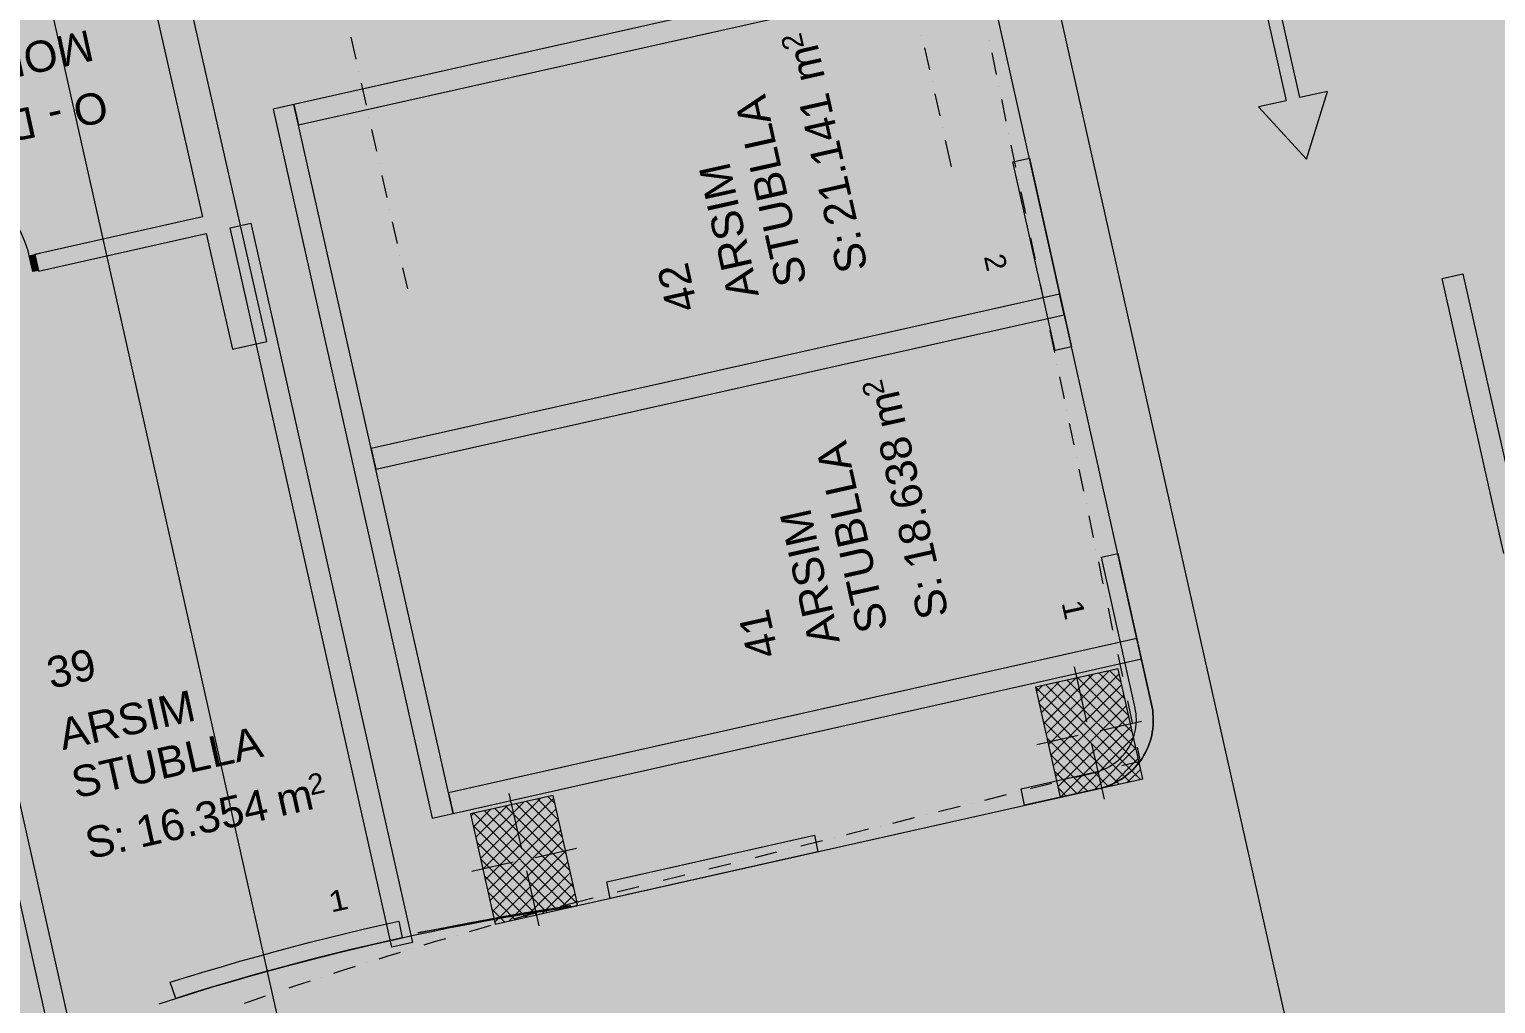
# Model space of a CAD drawing. Header units: centimetres. Extents: x -6805 to 4309, y -7338 to 617.
# Drawn here: x 29 to 1069, y -3783 to -3092 of the extents above; entities that cross this region are included whole.
import ezdxf

# ---------------------------------------------------------------- set-up
doc = ezdxf.new("R2010")
doc.units = ezdxf.units.CM
for name, color, linetype in [('PDF_ - DEPO_MOREA', 7, 'Continuous'), ('PDF_ - Muret e reja', 7, 'Continuous'), ('PDF_- GARAZHE', 7, 'Continuous'), ('PDF_A - Muret', 7, 'Continuous'), ('PDF_A - Shtyllat', 7, 'Continuous')]:
    doc.layers.add(name, color=color, linetype=linetype)
for name, color, linetype, true_color in [('PDF_ - MESI I RRUGES', 7, 'Continuous', 0x7f7f7f), ('PDF_ - rruga_ndarjet anesore', 7, 'Continuous', 0x7f7f7f), ('PDF_ - SHENJAT_RRUGA', 7, 'Continuous', 0x7f7f7f), ('PDF_065 Möbel Einrichtung', 7, 'Continuous', 0x7f7f7f), ('PDF_2D Drafting - General', 7, 'Continuous', 0x7f7f7f), ('PDF_A - Akset', 7, 'Continuous', 0xfd4435), ('PDF_A - Pllaka Themel', 7, 'Continuous', 0x7f7f7f), ('PDF_A1 - Bodrumi -1', 7, 'Continuous', 0x7f7f7f)]:
    doc.layers.add(name, color=color, linetype=linetype, true_color=true_color)
doc.styles.add('PDF Arial', font='')
doc.styles.get('PDF Arial').set_extended_font_data('Arial')

msp = doc.modelspace()

# ---------------------------------------------------------------- hatches: boundary and pattern name
at = {"layer": 'PDF_ - DEPO_MOREA', "true_color": 0x029e21, "transparency": 33554559}
msp.add_hatch(color=104, dxfattribs=at).paths.add_polyline_path([(-103, -3282.5), (-164.5, -3026.6), (-132, -3019.2), (-121.6, -3042.6), (99.3, -2993.2), (152, -3225.4)])
at = {"layer": 'PDF_ - rruga_ndarjet anesore', "true_color": 0xffffff, "transparency": 33554559}
for points in [[(784.6, -3619.3), (786.5, -3618.8), (788.3, -3618.2), (790.1, -3617.6), (791.9, -3616.8), (793.7, -3616), (795.3, -3615.1), (797, -3614.1), (798.6, -3613), (800.1, -3611.8), (801.6, -3610.6), (803, -3609.2), (804.3, -3607.9), (805.6, -3606.4), (806.8, -3604.9), (807.9, -3603.3), (808.9, -3601.7), (809.9, -3600), (810.7, -3598.3), (811.5, -3596.5), (812.2, -3594.7), (812.8, -3592.9), (813.3, -3591), (813.7, -3589.2), (814, -3587.3), (814.2, -3585.3), (814.3, -3583.4), (814.3, -3581.5), (814.2, -3579.6), (814.1, -3577.7), (813.8, -3575.7), (813.4, -3573.9), (789.5, -3466.6), (801.2, -3464), (825.1, -3571.2), (825.6, -3573.4), (825.9, -3575.5), (826.1, -3577.7), (826.3, -3579.9), (826.3, -3582.1), (826.3, -3584.3), (826.2, -3586.4), (825.9, -3588.6), (825.6, -3590.8), (825.2, -3592.9), (824.7, -3595), (824.1, -3597.1), (823.4, -3599.2), (822.6, -3601.2), (821.7, -3603.2), (820.7, -3605.2), (819.7, -3607.1), (818.6, -3609), (817.4, -3610.8), (816.1, -3612.5), (814.7, -3614.2), (813.3, -3615.9), (811.8, -3617.5), (810.2, -3619), (808.6, -3620.4), (806.9, -3621.8), (805.1, -3623.1), (803.3, -3624.3), (801.4, -3625.4), (799.5, -3626.5), (797.6, -3627.5), (795.6, -3628.3), (793.5, -3629.1), (791.5, -3629.8), (789.4, -3630.5), (787.3, -3631), (734.9, -3642.7), (732.5, -3631)], [(291.2, -3724.9), (293.6, -3736.6), (281.1, -3739.4), (268.7, -3742.3), (256.3, -3745.3), (243.9, -3748.3), (231.5, -3751.4), (219.1, -3754.6), (206.8, -3758), (194.4, -3761.3), (182.1, -3764.8), (169.9, -3768.4), (157.6, -3772), (145.4, -3775.8), (133.2, -3779.6), (129.2, -3768.2), (141.5, -3764.4), (153.9, -3760.6), (166.2, -3756.9), (178.6, -3753.3), (191, -3749.8), (203.5, -3746.4), (215.9, -3743.1), (228.4, -3739.8), (240.9, -3736.6), (253.5, -3733.6), (266, -3730.6), (278.6, -3727.7)]]:
    msp.add_hatch(color=7, dxfattribs=at).paths.add_polyline_path(points)
at = {"layer": 'PDF_ - SHENJAT_RRUGA', "true_color": 0xffffff, "transparency": 33554559}
msp.add_hatch(color=7, dxfattribs=at).paths.add_polyline_path([(935, -3184.4), (901, -3147.4), (920.6, -3143), (887.7, -2996.5), (897.5, -2994.3), (930.3, -3140.8), (949.9, -3136.4)])
at = {"layer": 'PDF_2D Drafting - General', "true_color": 0xcccccc, "transparency": 33554559}
msp.add_hatch(color=254, dxfattribs=at).paths.add_polyline_path([(-2964.8, -5006.3), (-2964.8, -1594.4), (-452.4, -1594.4), (-125.4, -3048.6), (710.8, -2860.8), (1265.8, -5333.7), (419.6, -5523.6), (200.4, -4546.9), (-2030.9, -5054.7), (-2050.8, -4966.3), (-2246.4, -4966.3), (-2237.4, -5006.3)])
at = {"layer": 'PDF_A - Pllaka Themel', "true_color": 0xd5d5d5, "transparency": 33554559}
h = msp.add_hatch(color=254, dxfattribs=at)
h.paths.add_polyline_path([(-5581.9, -878.8), (-5581.9, -838.7), (-5657, -838.7), (-5657, -378.3), (-5642, -378.3), (-5642, 287.3), (-2884.7, 287.3), (-432.6, 287.3), (-419.8, 287.3), (978.3, 287.3), (978.3, -308.2), (1644.1, -308.2), (1644.1, -1142.4), (931, -1302.4), (1552.2, -1164.4), (1863.2, -2555.1), (1863.3, -2555.1), (2158.7, -3867.3), (2155.2, -3868), (2646.9, -6059.2), (2017.8, -6200.4), (2017.7, -6199.9), (-1597, -7011), (-1702.7, -6540.3), (-1846.3, -6572.5), (-1977, -6060.1), (-1982.5, -5964.4), (-1839, -5932.3), (-2055.7, -4966.3), (-2419.3, -4966.3), (-2929.7, -4966.3), (-2929.7, -2144.8), (-2909.7, -2144.8), (-2904.7, -1595.7), (-4731.2, -1619.4), (-4671.2, -1619.4), (-4671.2, -2159.8), (-5099, -2159.8), (-5102.5, -2159.8), (-5106, -2159.6), (-5109.5, -2159.4), (-5113, -2159), (-5116.5, -2158.6), (-5120, -2158), (-5123.4, -2157.4), (-5126.9, -2156.7), (-5130.3, -2155.8), (-5133.7, -2154.9), (-5137, -2153.9), (-5140.4, -2152.8), (-5143.6, -2151.6), (-5146.9, -2150.3), (-5150.1, -2148.9), (-5153.3, -2147.4), (-5156.4, -2145.9), (-5159.5, -2144.2), (-5162.6, -2142.5), (-5165.6, -2140.6), (-5168.5, -2138.7), (-5171.4, -2136.7), (-5174.3, -2134.7), (-5177, -2132.5), (-5179.7, -2130.3), (-5182.4, -2128), (-5185, -2125.6), (-5187.5, -2123.2), (-5189.9, -2120.6), (-5192.3, -2118.1), (-5194.6, -2115.4), (-5196.8, -2112.7), (-5199, -2109.9), (-5201.1, -2107.1), (-5203, -2104.2), (-5205, -2101.3), (-5206.8, -2098.3), (-5208.5, -2095.2), (-5210.2, -2092.1), (-5211.7, -2089), (-5213.2, -2085.8), (-5214.6, -2082.6), (-5215.9, -2079.3), (-5217.1, -2076), (-5218.2, -2072.7), (-5219.2, -2069.3), (-5220.2, -2065.9), (-5221, -2062.5), (-5221.7, -2059.1), (-5222.4, -2055.7), (-5222.9, -2052.2), (-5223.3, -2048.7), (-5223.7, -2045.2), (-5223.9, -2041.7), (-5224.1, -2038.2), (-5224.1, -2034.7), (-5224.1, -1589.4), (-5276.7, -1564.4), (-5842.1, -1564.4), (-5842.1, -878.8)])
h.paths.add_polyline_path([(-1884.8, -2746.4), (-1725.8, -2754.1), (-263.3, -2617.9), (-272, -2578.8), (-296.8, -2580.2), (-343.5, -2075.8), (-1348.1, -2129.8), (-1534.8, -2147.2), (-1533.4, -2162), (-1836.8, -2167.5), (-1836.8, -2147.5), (-1876.8, -2147.5), (-1876.8, -2187.5), (-1531.1, -2187), (-1493.3, -2681.2), (-1884.8, -2706.4)])
h.paths.add_polyline_path([(-452.6, -1589.4), (-91.9, -1583.4), (-92.3, -1174), (283, -1174), (283, -828.7), (-419.8, -828.7), (-427.6, -828.7), (-452.6, -828.7)])
h.paths.add_polyline_path([(413.2, -3713.8), (401.1, -3715.6), (389, -3717.6), (376.9, -3719.5), (364.9, -3721.6), (352.8, -3723.8), (340.8, -3726), (328.8, -3728.3), (316.8, -3730.7), (304.8, -3733.2)])
at = {"layer": 'PDF_A - Pllaka Themel', "true_color": 0xbfbfbf, "transparency": 33554559}
h = msp.add_hatch(color=9, dxfattribs=at)
h.paths.add_polyline_path([(-5637, -378.3), (-5637, -315.2), (-447.7, -308.2), (-447.7, -308.2), (963.5, -308.2), (963.5, -763.7), (936, -763.7), (936, -863.8), (963.5, -863.8), (964.8, -1337.1), (925.7, -1345.9), (892.3, -1353.4), (988.5, -1782.6), (1104.4, -2300.9), (1195, -2706.1), (1170.6, -2711.6), (1193.4, -2813), (1455.7, -3983.1), (1827.5, -5638), (1828.4, -5640.7), (1829.1, -5643.5), (1829.9, -5646.3), (1830.5, -5649.1), (1831, -5651.9), (1831.4, -5654.7), (1831.7, -5657.6), (1831.9, -5660.4), (1832, -5663.3), (1832, -5666.1), (1831.9, -5669), (1831.7, -5671.9), (1831.4, -5674.7), (1831, -5677.5), (1830.5, -5680.4), (1829.9, -5683.2), (1829.2, -5685.9), (1828.5, -5688.7), (1827.6, -5691.4), (1826.6, -5694.1), (1825.5, -5696.8), (1824.4, -5699.4), (1823.1, -5701.9), (1821.8, -5704.5), (1820.4, -5707), (1818.8, -5709.4), (1817.3, -5711.8), (1815.6, -5714.1), (1813.8, -5716.3), (1812, -5718.5), (1810.1, -5720.7), (1808.1, -5722.7), (1806, -5724.7), (1803.9, -5726.6), (1801.7, -5728.5), (1799.5, -5730.2), (1797.2, -5731.9), (1794.8, -5733.5), (1792.4, -5735.1), (1789.9, -5736.5), (1787.4, -5737.8), (1784.8, -5739.1), (1782.2, -5740.3), (1779.5, -5741.3), (1776.8, -5742.3), (-1865.8, -6559.8), (-1972, -6060.1), (1187.4, -5351.2), (1189.5, -5350.7), (1191.6, -5350.1), (1193.7, -5349.4), (1195.7, -5348.6), (1197.7, -5347.8), (1199.7, -5346.8), (1201.6, -5345.8), (1203.5, -5344.6), (1205.3, -5343.4), (1207.1, -5342.2), (1208.8, -5340.8), (1210.4, -5339.3), (1212, -5337.8), (1213.5, -5336.3), (1214.9, -5334.6), (1216.3, -5332.9), (1217.6, -5331.2), (1218.8, -5329.3), (1219.9, -5327.5), (1221, -5325.5), (1221.9, -5323.6), (1222.8, -5321.6), (1223.5, -5319.5), (1224.2, -5317.5), (1224.8, -5315.4), (1225.3, -5313.2), (1225.7, -5311.1), (1226, -5308.9), (1226.2, -5306.8), (1226.3, -5304.6), (1226.4, -5302.4), (1226.3, -5300.2), (1226.1, -5298), (1225.8, -5295.9), (1225.5, -5293.7), (1225, -5291.6), (967.7, -4148), (967.2, -4145.8), (966.5, -4143.7), (965.8, -4141.6), (964.9, -4139.5), (964, -4137.5), (963, -4135.5), (961.9, -4133.5), (960.7, -4131.7), (959.4, -4129.8), (958, -4128), (956.6, -4126.3), (955.1, -4124.7), (953.5, -4123.1), (951.9, -4121.6), (950.1, -4120.2), (948.4, -4118.8), (946.5, -4117.6), (944.6, -4116.4), (942.7, -4115.3), (940.7, -4114.2), (938.7, -4113.3), (936.6, -4112.5), (934.5, -4111.7), (932.3, -4111.1), (930.2, -4110.5), (928, -4110.1), (925.8, -4109.7), (923.6, -4109.5), (921.3, -4109.3), (919.1, -4109.3), (916.9, -4109.3), (914.6, -4109.5), (912.4, -4109.7), (910.2, -4110.1), (908, -4110.5), (526.4, -4196.1), (467.8, -4209.3), (455.6, -4213.1), (443.4, -4217), (431.2, -4221), (419.1, -4225.1), (406.9, -4229.3), (394.9, -4233.6), (382.8, -4238), (370.8, -4242.5), (358.8, -4247.1), (346.9, -4251.7), (335, -4256.5), (323.1, -4261.4), (311.3, -4266.3), (299.5, -4271.3), (287.8, -4276.4), (276.1, -4281.7), (264.4, -4287), (252.8, -4292.3), (241.2, -4297.8), (229.6, -4303.4), (218.1, -4309.1), (206.7, -4314.8), (195.3, -4320.7), (183.9, -4326.6), (172.6, -4332.6), (161.3, -4338.7), (150.1, -4344.9), (138.9, -4351.2), (127.8, -4357.5), (116.7, -4364), (105.7, -4370.5), (94.7, -4377.1), (83.8, -4383.8), (72.9, -4390.6), (62.1, -4397.5), (51.3, -4404.4), (40.6, -4411.4), (29.9, -4418.6), (19.3, -4425.8), (8.8, -4433), (-1.7, -4440.4), (-13.4, -4447.8), (-25.2, -4455.1), (-37, -4462.3), (-48.8, -4469.4), (-60.7, -4476.4), (-72.7, -4483.4), (-84.7, -4490.2), (-96.7, -4497), (-108.8, -4503.7), (-121, -4510.3), (-133.1, -4516.8), (-145.4, -4523.3), (-157.7, -4529.6), (-170, -4535.9), (-182.3, -4542.1), (-194.8, -4548.2), (-207.2, -4554.2), (-219.7, -4560.1), (-232.3, -4565.9), (-244.8, -4571.6), (-257.5, -4577.3), (-270.1, -4582.8), (-282.8, -4588.3), (-295.6, -4593.6), (-308.3, -4598.9), (-321.1, -4604.1), (-334, -4609.2), (-346.9, -4614.2), (-359.8, -4619.1), (-372.8, -4623.9), (-385.7, -4628.7), (-398.8, -4633.3), (-411.8, -4637.9), (-424.9, -4642.3), (-438, -4646.7), (-451.2, -4650.9), (-464.4, -4655.1), (-477.6, -4659.2), (-490.8, -4663.2), (-2040.8, -5011), (-2050.8, -4966.3), (-2414.3, -4966.3), (-2414.3, -4749.4), (-2414.6, -2387.8), (-2414.6, -2276.5), (-2415.1, -2272.8), (-2415.6, -2269.1), (-2416.3, -2265.4), (-2417.1, -2261.8), (-2417.9, -2258.1), (-2418.9, -2254.5), (-2419.9, -2251), (-2421.1, -2247.4), (-2422.3, -2243.9), (-2423.6, -2240.4), (-2425.1, -2236.9), (-2426.6, -2233.5), (-2428.2, -2230.2), (-2429.8, -2226.8), (-2431.6, -2223.5), (-2433.4, -2220.3), (-2435.4, -2217.1), (-2437.4, -2214), (-2439.5, -2210.9), (-2441.7, -2207.8), (-2443.9, -2204.9), (-2446.3, -2202), (-2448.7, -2199.1), (-2451.1, -2196.3), (-2453.7, -2193.6), (-2456.3, -2190.9), (-2459, -2188.3), (-2461.7, -2185.8), (-2464.6, -2183.4), (-2467.4, -2181), (-2470.4, -2178.7), (-2473.4, -2176.5), (-2476.4, -2174.4), (-2479.6, -2172.3), (-2482.7, -2170.3), (-2485.9, -2168.4), (-2489.2, -2166.6), (-2492.5, -2164.9), (-2495.8, -2163.2), (-2499.2, -2161.7), (-2502.7, -2160.2), (-2506.1, -2158.9), (-2509.6, -2157.6), (-2513.2, -2156.4), (-2904.7, -2164.8), (-2899.7, -1589.4), (-2414.3, -1589.4), (-2414.3, -828.7), (-4726.3, -828.7), (-4726.3, -1619.4), (-5219.2, -1619.3), (-5219.2, -2036.1), (-5219.2, -2034.7), (-5219.2, -1589.4), (-5271.7, -1564.4), (-5253.4, -1564.4), (-5253.4, -878.8), (-5577, -878.8), (-5577, -838.7), (-5652, -838.7), (-5652, -378.3)])
h.paths.add_polyline_path([(-1883.9, -1589.4), (-1863.8, -1589.4), (-1863.8, -1634.4), (-1863.9, -1634.4), (-1863.9, -2147.2), (-1836.5, -2147.5), (-1871.9, -2147.5), (-1871.9, -2187.5), (-1831.8, -2187.4), (-1831.8, -2147.5), (-1529.5, -2150.6), (-1526.5, -2182.5), (-1488.4, -2681.2), (-1718.5, -2706.4), (-1879.8, -2706.4), (-1879.8, -2746.4), (-1720.8, -2754.1), (-221.3, -2598.2), (-135.8, -2979.1), (-1425.4, -3268.5), (-1880.4, -3268.5), (-1873.5, -4356.8), (-1873.8, -4358.9), (-1873.9, -4361.1), (-1873.9, -4363.2), (-1873.9, -4365.3), (-1873.7, -4367.5), (-1873.5, -4369.6), (-1873.1, -4371.7), (-1872.7, -4373.8), (-1872.1, -4375.8), (-1871.5, -4377.9), (-1870.8, -4379.9), (-1869.9, -4381.8), (-1869, -4383.8), (-1868.1, -4385.7), (-1867, -4387.5), (-1865.8, -4389.3), (-1864.6, -4391), (-1863.3, -4392.7), (-1861.9, -4394.3), (-1860.4, -4395.9), (-1858.9, -4397.4), (-1857.3, -4398.8), (-1855.6, -4400.1), (-1853.9, -4401.4), (-1852.1, -4402.5), (-1850.3, -4403.6), (-1848.4, -4404.6), (-1846.5, -4405.6), (-1844.5, -4406.4), (-1842.5, -4407.1), (-1840.5, -4407.8), (-1838.4, -4408.4), (-1836.3, -4408.8), (-1834.2, -4409.2), (-1832.1, -4409.5), (-1830, -4409.6), (-1827.9, -4409.7), (-1825.7, -4409.7), (-1823.6, -4409.6), (-1821.5, -4409.4), (-1819.4, -4409.1), (-657.9, -4148.4), (-657.8, -4149), (-640.9, -4142.1), (-624, -4135.1), (-607.1, -4128.1), (-590.3, -4120.9), (-573.5, -4113.7), (-556.8, -4106.4), (-540.1, -4099), (-523.4, -4091.5), (-506.8, -4083.9), (-490.2, -4076.2), (-473.7, -4068.5), (-457.2, -4060.6), (-440.7, -4052.7), (-424.3, -4044.6), (-407.9, -4036.5), (-391.6, -4028.3), (-375.3, -4020), (-359.1, -4011.7), (-342.9, -4003.2), (-326.7, -3994.7), (-310.6, -3986), (-294.5, -3977.3), (-278.5, -3968.5), (-262.6, -3959.6), (-246.7, -3950.7), (-230.8, -3941.6), (-215, -3932.5), (-199.2, -3923.3), (-183.5, -3913.9), (-171.8, -3907.7), (-160, -3901.5), (-148.2, -3895.4), (-136.4, -3889.4), (-124.5, -3883.4), (-112.6, -3877.6), (-100.6, -3871.8), (-88.6, -3866.2), (-76.6, -3860.6), (-64.5, -3855.1), (-52.3, -3849.7), (-40.2, -3844.4), (-28, -3839.2), (-15.7, -3834), (-3.5, -3829), (8.9, -3824), (21.2, -3819.1), (33.6, -3814.4), (46, -3809.7), (58.5, -3805.1), (71, -3800.6), (83.5, -3796.1), (96, -3791.8), (108.6, -3787.6), (121.2, -3783.4), (133.9, -3779.4), (146.5, -3775.4), (159.2, -3771.5), (172, -3767.8), (184.7, -3764.1), (197.5, -3760.5), (210.3, -3757), (223.1, -3753.6), (236, -3750.3), (248.9, -3747.1), (261.8, -3743.9), (274.7, -3740.9), (287.6, -3738), (300.6, -3735.1), (313.6, -3732.4), (326.6, -3729.7), (339.6, -3727.2), (352.7, -3724.7), (365.8, -3722.3), (378.8, -3720.1), (391.9, -3717.9), (405, -3715.8), (418.2, -3713.8), (787.3, -3631), (789.4, -3630.5), (791.5, -3629.8), (793.5, -3629.1), (795.6, -3628.3), (797.6, -3627.5), (799.5, -3626.5), (801.4, -3625.4), (803.3, -3624.3), (805.1, -3623.1), (806.9, -3621.8), (808.6, -3620.4), (810.2, -3619), (811.8, -3617.5), (813.3, -3615.9), (814.7, -3614.2), (816.1, -3612.5), (817.4, -3610.8), (818.6, -3609), (819.7, -3607.1), (820.7, -3605.2), (821.7, -3603.2), (822.6, -3601.2), (823.4, -3599.2), (824.1, -3597.1), (824.7, -3595), (825.2, -3592.9), (825.6, -3590.8), (825.9, -3588.6), (826.2, -3586.4), (826.3, -3584.3), (826.3, -3582.1), (826.3, -3579.9), (826.1, -3577.7), (825.9, -3575.5), (825.6, -3573.4), (825.1, -3571.2), (681.4, -2927.9), (734.4, -2916), (711.6, -2814.6), (658.7, -2826.4), (288, -1174), (288, -828.7), (-447.7, -828.7), (-1883.9, -828.7)])

# ---------------------------------------------------------------- linework, layer by layer
at = {"layer": 'PDF_ - MESI I RRUGES', "lineweight": 0}
for points in [[(1031.2, -3269), (1045.9, -3265.7)], [(1075, -3464.2), (1031.2, -3269)], [(1045.9, -3265.7), (1089.9, -3460.9)]]:
    msp.add_lwpolyline(points, dxfattribs=at)
at = {"layer": 'PDF_ - MESI I RRUGES', "color": 7, "true_color": 0xffffff, "transparency": 33554559}
msp.add_solid([(1031.2, -3269), (1045.9, -3265.7), (1075, -3464.2), (1089.9, -3460.9)], dxfattribs=at)
at = {"layer": 'PDF_ - Muret e reja', "lineweight": 0}
for points in [[(152, -3225.4), (33.1, -3252)], [(35.7, -3263.8), (154.6, -3237.1)], [(29.2, -3252.9), (33.1, -3252)], [(31.7, -3264.1), (29.2, -3252.9)], [(33.1, -3252), (36.7, -3251.2)], [(33.1, -3252), (36.7, -3251.2)], [(33.1, -3252), (36.7, -3251.2)], [(33.1, -3252), (35.6, -3263.3)], [(33.1, -3252), (35.6, -3263.3)], [(33.1, -3252), (35.6, -3263.3)], [(33.1, -3252), (35.6, -3263.3)], [(35.6, -3263.3), (31.7, -3264.1)], [(35.6, -3263.3), (35.7, -3263.8)], [(35.6, -3263.3), (35.7, -3263.8)], [(35.6, -3263.3), (35.7, -3263.8)], [(35.7, -3263.8), (39.4, -3262.9)], [(35.7, -3263.8), (39.4, -3262.9)], [(35.7, -3263.8), (39.4, -3262.9)]]:
    msp.add_lwpolyline(points, dxfattribs=at)
msp.add_arc((-41.1, -3268.7), 72, 12.6242, 57.64, dxfattribs=at)
at = {"layer": 'PDF_ - Muret e reja', "transparency": 33554559}
msp.add_solid([(152, -3225.4), (154.6, -3237.1), (33.1, -3252), (35.7, -3263.8)], dxfattribs=at)
at = {"layer": 'PDF_ - Muret e reja', "color": 7, "true_color": 0xffffff, "transparency": 33554559}
for points in [[(-45, -3269.5), (33.1, -3252), (-42.4, -3281.3), (35.7, -3263.8)], [(35.6, -3263.3), (31.7, -3264.1), (33.1, -3252), (29.2, -3252.9)]]:
    msp.add_solid(points, dxfattribs=at)
at = {"layer": 'PDF_ - rruga_ndarjet anesore', "lineweight": 0}
for points in [[(726.8, -3186.4), (738.6, -3183.7)], [(756.7, -3320.1), (726.8, -3186.4)], [(738.6, -3183.7), (768.4, -3317.5)], [(768.4, -3317.5), (756.7, -3320.1)], [(789.5, -3466.6), (801.2, -3464)], [(813.4, -3573.9), (789.5, -3466.6)], [(801.2, -3464), (825.1, -3571.2)], [(813.8, -3575.7), (813.4, -3573.9)], [(814.1, -3577.7), (813.8, -3575.7)], [(825.1, -3571.2), (825.6, -3573.4)], [(825.6, -3573.4), (825.9, -3575.5)], [(825.9, -3575.5), (826.1, -3577.7)], [(813.7, -3589.2), (814, -3587.3)], [(814, -3587.3), (814.2, -3585.3)], [(814.2, -3579.6), (814.1, -3577.7)], [(814.3, -3581.5), (814.2, -3579.6)], [(814.2, -3585.3), (814.3, -3583.4)], [(814.3, -3583.4), (814.3, -3581.5)], [(826.2, -3586.4), (825.9, -3588.6)], [(826.1, -3577.7), (826.3, -3579.9)], [(826.3, -3584.3), (826.2, -3586.4)], [(826.3, -3579.9), (826.3, -3582.1)], [(826.3, -3582.1), (826.3, -3584.3)], [(810.7, -3598.3), (811.5, -3596.5)], [(811.5, -3596.5), (812.2, -3594.7)], [(812.2, -3594.7), (812.8, -3592.9)], [(812.8, -3592.9), (813.3, -3591)], [(813.3, -3591), (813.7, -3589.2)], [(824.1, -3597.1), (823.4, -3599.2)], [(824.7, -3595), (824.1, -3597.1)], [(825.2, -3592.9), (824.7, -3595)], [(825.6, -3590.8), (825.2, -3592.9)], [(825.9, -3588.6), (825.6, -3590.8)], [(803, -3609.2), (804.3, -3607.9)], [(804.3, -3607.9), (805.6, -3606.4)], [(805.6, -3606.4), (806.8, -3604.9)], [(806.8, -3604.9), (807.9, -3603.3)], [(807.9, -3603.3), (808.9, -3601.7)], [(808.9, -3601.7), (809.9, -3600)], [(809.9, -3600), (810.7, -3598.3)], [(819.7, -3607.1), (818.6, -3609)], [(820.7, -3605.2), (819.7, -3607.1)], [(821.7, -3603.2), (820.7, -3605.2)], [(822.6, -3601.2), (821.7, -3603.2)], [(823.4, -3599.2), (822.6, -3601.2)], [(784.6, -3619.3), (786.5, -3618.8)], [(786.5, -3618.8), (788.3, -3618.2)], [(788.3, -3618.2), (790.1, -3617.6)], [(790.1, -3617.6), (791.9, -3616.8)], [(791.9, -3616.8), (793.7, -3616)], [(793.7, -3616), (795.3, -3615.1)], [(795.3, -3615.1), (797, -3614.1)], [(797, -3614.1), (798.6, -3613)], [(798.6, -3613), (800.1, -3611.8)], [(800.1, -3611.8), (801.6, -3610.6)], [(801.6, -3610.6), (803, -3609.2)], [(811.8, -3617.5), (810.2, -3619)], [(813.3, -3615.9), (811.8, -3617.5)], [(814.7, -3614.2), (813.3, -3615.9)], [(816.1, -3612.5), (814.7, -3614.2)], [(817.4, -3610.8), (816.1, -3612.5)], [(818.6, -3609), (817.4, -3610.8)], [(732.5, -3631), (784.6, -3619.3)], [(793.5, -3629.1), (791.5, -3629.8)], [(795.6, -3628.3), (793.5, -3629.1)], [(797.6, -3627.5), (795.6, -3628.3)], [(799.5, -3626.5), (797.6, -3627.5)], [(801.4, -3625.4), (799.5, -3626.5)], [(803.3, -3624.3), (801.4, -3625.4)], [(805.1, -3623.1), (803.3, -3624.3)], [(806.9, -3621.8), (805.1, -3623.1)], [(808.6, -3620.4), (806.9, -3621.8)], [(810.2, -3619), (808.6, -3620.4)], [(734.9, -3642.7), (732.5, -3631)], [(787.3, -3631), (734.9, -3642.7)], [(789.4, -3630.5), (787.3, -3631)], [(791.5, -3629.8), (789.4, -3630.5)], [(438.7, -3696.9), (586, -3663.8)], [(586, -3663.8), (588.4, -3675.6)], [(588.4, -3675.6), (441.1, -3708.7)], [(441.1, -3708.7), (438.7, -3696.9)], [(253.5, -3733.6), (266, -3730.6)], [(266, -3730.6), (278.6, -3727.7)], [(278.6, -3727.7), (291.2, -3724.9)], [(291.2, -3724.9), (293.6, -3736.6)], [(203.5, -3746.4), (215.9, -3743.1)], [(215.9, -3743.1), (228.4, -3739.8)], [(228.4, -3739.8), (240.9, -3736.6)], [(240.9, -3736.6), (253.5, -3733.6)], [(268.7, -3742.3), (256.3, -3745.3)], [(281.1, -3739.4), (268.7, -3742.3)], [(293.6, -3736.6), (281.1, -3739.4)], [(166.2, -3756.9), (178.6, -3753.3)], [(178.6, -3753.3), (191, -3749.8)], [(191, -3749.8), (203.5, -3746.4)], [(231.5, -3751.4), (219.1, -3754.6)], [(243.9, -3748.3), (231.5, -3751.4)], [(256.3, -3745.3), (243.9, -3748.3)], [(129.2, -3768.2), (141.5, -3764.4)], [(141.5, -3764.4), (153.9, -3760.6)], [(153.9, -3760.6), (166.2, -3756.9)], [(194.4, -3761.3), (182.1, -3764.8)], [(206.8, -3758), (194.4, -3761.3)], [(219.1, -3754.6), (206.8, -3758)], [(133.2, -3779.6), (129.2, -3768.2)], [(157.6, -3772), (145.4, -3775.8)], [(169.9, -3768.4), (157.6, -3772)], [(182.1, -3764.8), (169.9, -3768.4)], [(145.4, -3775.8), (133.2, -3779.6)]]:
    msp.add_lwpolyline(points, dxfattribs=at)
at = {"layer": 'PDF_ - rruga_ndarjet anesore', "color": 7, "true_color": 0xffffff, "transparency": 33554559}
for points in [[(738.6, -3183.7), (768.4, -3317.5), (726.8, -3186.4), (756.7, -3320.1)], [(586, -3663.8), (588.4, -3675.6), (438.7, -3696.9), (441.1, -3708.7)]]:
    msp.add_solid(points, dxfattribs=at)
at = {"layer": 'PDF_ - SHENJAT_RRUGA', "lineweight": 0}
for points in [[(930.3, -3140.8), (897.5, -2994.3)], [(887.7, -2996.5), (920.6, -3143)], [(949.9, -3136.4), (930.3, -3140.8)], [(935, -3184.4), (949.9, -3136.4)], [(920.6, -3143), (901, -3147.4)], [(901, -3147.4), (935, -3184.4)]]:
    msp.add_lwpolyline(points, dxfattribs=at)
at = {"layer": 'PDF_- GARAZHE', "color": 254, "true_color": 0xccccff, "transparency": 33554559}
for points in [[(135.5, -3037.7), (678.1, -2915.9), (218.9, -3409.2), (761.5, -3287.5)], [(-121.5, -3299), (187.1, -3229.8), (-8.1, -3804.4), (300.5, -3735.1)], [(227, -3407.4), (761.5, -3287.5), (301.6, -3740), (836.1, -3620)]]:
    msp.add_solid(points, dxfattribs=at)
at = {"layer": 'PDF_065 Möbel Einrichtung', "lineweight": 0}
for points in [[(705.1, -3036), (216.8, -3145.6)], [(220.1, -3160.2), (708.4, -3050.7)], [(216.8, -3145.6), (220.1, -3160.2)], [(171.7, -3233.2), (186.4, -3229.9)], [(286.2, -3743.4), (171.7, -3233.2)], [(186.4, -3229.9), (300.9, -3740.1)], [(-57.7, -3284.7), (56.7, -3794.9)], [(759.9, -3280.2), (271.6, -3389.7)], [(763.1, -3294.8), (759.9, -3280.2)], [(42.1, -3798.2), (-72.4, -3288)], [(274.9, -3404.4), (763.1, -3294.8)], [(271.6, -3389.7), (274.9, -3404.4)], [(814.6, -3524.3), (326.4, -3633.9)], [(817.9, -3538.9), (814.6, -3524.3)], [(329.7, -3648.5), (817.9, -3538.9)], [(326.4, -3633.9), (329.7, -3648.5)], [(300.9, -3740.1), (286.2, -3743.4)]]:
    msp.add_lwpolyline(points, dxfattribs=at)
at = {"layer": 'PDF_065 Möbel Einrichtung', "color": 7, "true_color": 0xffffff, "transparency": 33554559}
for points in [[(708.4, -3050.7), (220.1, -3160.2), (705.1, -3036), (216.8, -3145.6)], [(300.9, -3740.1), (286.2, -3743.4), (186.4, -3229.9), (171.7, -3233.2)], [(56.7, -3794.9), (42.1, -3798.2), (-57.7, -3284.7), (-72.4, -3288)], [(763.1, -3294.8), (274.9, -3404.4), (759.9, -3280.2), (271.6, -3389.7)], [(817.9, -3538.9), (329.7, -3648.5), (814.6, -3524.3), (326.4, -3633.9)]]:
    msp.add_solid(points, dxfattribs=at)
at = {"layer": 'PDF_2D Drafting - General', "color": 7, "lineweight": 0}
msp.add_lwpolyline([(1265.8, -5333.7), (710.8, -2860.8)], dxfattribs=at)
at = {"layer": 'PDF_A - Akset', "lineweight": 0}
for points in [[(257.2, -3097.9), (260.7, -3113.4)], [(662.1, -3096.9), (662.1, -3096.9)], [(664.1, -3105.5), (667.5, -3121)], [(262.6, -3122), (262.6, -3122)], [(669.5, -3129.6), (669.5, -3129.6)], [(264.5, -3130.6), (268, -3146.1)], [(671.4, -3138.2), (674.9, -3153.7)], [(269.9, -3154.7), (269.9, -3154.7)], [(271.9, -3163.3), (275.4, -3178.8)], [(676.8, -3162.3), (676.8, -3162.3)], [(678.7, -3170.9), (683, -3189.9)], [(277.3, -3187.5), (277.3, -3187.5)], [(279.2, -3196.1), (282.7, -3211.6)], [(284.6, -3220.2), (284.6, -3220.2)], [(286.6, -3228.8), (290, -3244.3)], [(292, -3252.9), (292, -3252.9)], [(293.9, -3261.5), (297.3, -3276.5)]]:
    msp.add_lwpolyline(points, dxfattribs=at)
at = {"layer": 'PDF_A - Akset', "color": 21, "lineweight": 0, "true_color": 0xff9955}
for points in [[(709.9, -3100.3), (709.9, -3100.3)], [(711.7, -3109), (714.9, -3124.5)], [(716.7, -3133.2), (716.7, -3133.2)], [(718.6, -3141.8), (721.8, -3157.4)], [(723.6, -3166), (723.6, -3166)], [(725.4, -3174.6), (728.7, -3190.2)], [(730.5, -3198.8), (730.5, -3198.8)], [(732.3, -3207.5), (735.6, -3223)], [(737.4, -3231.6), (737.4, -3231.6)], [(739.2, -3240.3), (742.5, -3255.8)], [(744.3, -3264.5), (744.3, -3264.5)], [(746.1, -3273.1), (749.3, -3288.7)], [(751.1, -3297.3), (751.1, -3297.3)], [(753, -3305.9), (756.2, -3321.5)], [(758, -3330.1), (758, -3330.1)], [(759.8, -3338.8), (763.1, -3354.3)], [(764.9, -3363), (764.9, -3363)], [(766.7, -3371.6), (770, -3387.1)], [(771.8, -3395.8), (771.8, -3395.8)], [(773.6, -3404.4), (776.9, -3420)], [(778.7, -3428.6), (778.7, -3428.6)], [(780.5, -3437.3), (783.7, -3452.8)], [(785.6, -3461.4), (785.6, -3461.4)], [(787.4, -3470.1), (790.6, -3485.6)], [(792.4, -3494.3), (792.4, -3494.3)], [(794.2, -3502.9), (797.5, -3518.5)], [(799.3, -3527.1), (799.3, -3527.1)], [(801.1, -3535.7), (804.4, -3551.3)], [(806.2, -3559.9), (806.2, -3559.9)], [(808, -3568.6), (811.3, -3584.1)], [(813.1, -3592.8), (813.1, -3592.8)], [(814.9, -3601.4), (817, -3611.6)], [(795.5, -3616.9), (795.5, -3616.9)], [(817, -3611.6), (804.1, -3614.8)], [(754.4, -3627.2), (739, -3631.1)], [(763, -3625.1), (763, -3625.1)], [(787, -3619.1), (771.5, -3622.9)], [(721.9, -3635.3), (706.5, -3639.2)], [(730.4, -3633.2), (730.4, -3633.2)], [(665.4, -3649.5), (665.4, -3649.5)], [(689.3, -3643.5), (673.9, -3647.3)], [(697.9, -3641.3), (697.9, -3641.3)], [(624.3, -3659.7), (608.8, -3663.6)], [(632.8, -3657.6), (632.8, -3657.6)], [(656.8, -3651.6), (641.4, -3655.5)], [(591.7, -3667.9), (576.3, -3671.7)], [(600.3, -3665.7), (600.3, -3665.7)], [(559.2, -3676), (543.8, -3679.9)], [(567.7, -3673.9), (567.7, -3673.9)], [(502.7, -3690.1), (502.7, -3690.1)], [(526.6, -3684.2), (511.2, -3688)], [(535.2, -3682), (535.2, -3682)], [(461.5, -3700.4), (446.1, -3704.3)], [(470.1, -3698.3), (470.1, -3698.3)], [(494.1, -3692.3), (478.7, -3696.1)], [(416.1, -3711.8), (405.9, -3714.5)], [(429, -3708.5), (416.1, -3711.8)], [(437.6, -3706.4), (437.6, -3706.4)], [(382.8, -3720.7), (373.5, -3723.2)], [(388.8, -3719), (382.8, -3720.7)], [(397.3, -3716.7), (397.3, -3716.7)], [(349.5, -3730), (341.2, -3732.4)], [(356.5, -3728), (349.5, -3730)], [(365, -3725.6), (365, -3725.6)], [(316.4, -3739.6), (309.1, -3741.8)], [(324.3, -3737.3), (316.4, -3739.6)], [(332.7, -3734.8), (332.7, -3734.8)], [(283.5, -3749.6), (277, -3751.7)], [(292.2, -3747), (283.5, -3749.6)], [(300.6, -3744.4), (300.6, -3744.4)], [(250.6, -3760.1), (245, -3761.9)], [(260.2, -3757), (250.6, -3760.1)], [(268.6, -3754.3), (268.6, -3754.3)], [(217.9, -3770.8), (213.2, -3772.4)], [(228.3, -3767.4), (217.9, -3770.8)], [(236.6, -3764.6), (236.6, -3764.6)], [(185.2, -3782), (181.5, -3783.3)], [(196.5, -3778.1), (185.2, -3782)], [(204.8, -3775.3), (204.8, -3775.3)]]:
    msp.add_lwpolyline(points, dxfattribs=at)
at = {"layer": 'PDF_A - Muret', "lineweight": 0}
for points in [[(99.3, -2993.2), (152, -3225.4)], [(197.6, -3313.7), (123.7, -2987.7)], [(154.6, -3237.1), (173.2, -3319.2)], [(173.2, -3319.2), (197.6, -3313.7)]]:
    msp.add_lwpolyline(points, dxfattribs=at)
at = {"layer": 'PDF_A - Muret', "transparency": 33554559}
msp.add_solid([(99.3, -2993.2), (123.7, -2987.7), (173.2, -3319.2), (197.6, -3313.7)], dxfattribs=at)
at = {"layer": 'PDF_A - Pllaka Themel', "lineweight": 0}
for points in [[(825.1, -3571.2), (681.4, -2927.9)], [(216.8, -3145.6), (202.1, -3148.9)], [(202.1, -3148.9), (315, -3651.9)], [(329.7, -3648.6), (216.8, -3145.6)], [(825.6, -3573.4), (825.1, -3571.2)], [(825.9, -3575.5), (825.6, -3573.4)], [(826.1, -3577.7), (825.9, -3575.5)], [(825.9, -3588.6), (826.2, -3586.4)], [(826.3, -3579.9), (826.1, -3577.7)], [(826.2, -3586.4), (826.3, -3584.3)], [(826.3, -3582.1), (826.3, -3579.9)], [(826.3, -3584.3), (826.3, -3582.1)], [(823.4, -3599.2), (824.1, -3597.1)], [(824.1, -3597.1), (824.7, -3595)], [(824.7, -3595), (825.2, -3592.9)], [(825.2, -3592.9), (825.6, -3590.8)], [(825.6, -3590.8), (825.9, -3588.6)], [(818.6, -3609), (819.7, -3607.1)], [(819.7, -3607.1), (820.7, -3605.2)], [(820.7, -3605.2), (821.7, -3603.2)], [(821.7, -3603.2), (822.6, -3601.2)], [(822.6, -3601.2), (823.4, -3599.2)], [(810.2, -3619), (811.8, -3617.5)], [(811.8, -3617.5), (813.3, -3615.9)], [(813.3, -3615.9), (814.7, -3614.2)], [(814.7, -3614.2), (816.1, -3612.5)], [(816.1, -3612.5), (817.4, -3610.8)], [(817.4, -3610.8), (818.6, -3609)], [(791.5, -3629.8), (793.5, -3629.1)], [(793.5, -3629.1), (795.6, -3628.3)], [(795.6, -3628.3), (797.6, -3627.5)], [(797.6, -3627.5), (799.5, -3626.5)], [(799.5, -3626.5), (801.4, -3625.4)], [(801.4, -3625.4), (803.3, -3624.3)], [(803.3, -3624.3), (805.1, -3623.1)], [(805.1, -3623.1), (806.9, -3621.8)], [(806.9, -3621.8), (808.6, -3620.4)], [(808.6, -3620.4), (810.2, -3619)], [(418.2, -3713.8), (787.3, -3631)], [(787.3, -3631), (789.4, -3630.5)], [(789.4, -3630.5), (791.5, -3629.8)], [(315, -3651.9), (329.7, -3648.6)], [(413.2, -3713.8), (304.8, -3733.2)], [(352.7, -3724.7), (365.8, -3722.3)], [(352.8, -3723.8), (364.9, -3721.6)], [(364.9, -3721.6), (376.9, -3719.5)], [(365.8, -3722.3), (378.8, -3720.1)], [(376.9, -3719.5), (389, -3717.6)], [(378.8, -3720.1), (391.9, -3717.9)], [(389, -3717.6), (401.1, -3715.6)], [(391.9, -3717.9), (405, -3715.8)], [(401.1, -3715.6), (413.2, -3713.8)], [(405, -3715.8), (418.2, -3713.8)], [(300.6, -3735.1), (313.6, -3732.4)], [(304.8, -3733.2), (316.8, -3730.7)], [(313.6, -3732.4), (326.6, -3729.7)], [(316.8, -3730.7), (328.8, -3728.3)], [(326.6, -3729.7), (339.6, -3727.2)], [(328.8, -3728.3), (340.8, -3726)], [(339.6, -3727.2), (352.7, -3724.7)], [(340.8, -3726), (352.8, -3723.8)], [(261.8, -3743.9), (274.7, -3740.9)], [(274.7, -3740.9), (287.6, -3738)], [(287.6, -3738), (300.6, -3735.1)], [(210.3, -3757), (223.1, -3753.6)], [(223.1, -3753.6), (236, -3750.3)], [(236, -3750.3), (248.9, -3747.1)], [(248.9, -3747.1), (261.8, -3743.9)], [(172, -3767.8), (184.7, -3764.1)], [(184.7, -3764.1), (197.5, -3760.5)], [(197.5, -3760.5), (210.3, -3757)], [(146.5, -3775.4), (159.2, -3771.5)], [(159.2, -3771.5), (172, -3767.8)], [(121.2, -3783.4), (133.9, -3779.4)], [(133.9, -3779.4), (146.5, -3775.4)]]:
    msp.add_lwpolyline(points, dxfattribs=at)
at = {"layer": 'PDF_A - Pllaka Themel', "color": 7, "true_color": 0xffffff, "transparency": 33554559}
msp.add_solid([(329.7, -3648.6), (315, -3651.9), (216.8, -3145.6), (202.1, -3148.9)], dxfattribs=at)
at = {"layer": 'PDF_A - Shtyllat', "lineweight": 0}
for points in [[(801.4, -3545.8), (742.8, -3558.9)], [(779.1, -3583.6), (770.4, -3544.5)], [(818.9, -3623.9), (801.4, -3545.8)], [(745.2, -3569.6), (759.6, -3555.1)], [(746.9, -3577.1), (771.5, -3552.5)], [(748.6, -3584.6), (783.4, -3549.8)], [(750.3, -3592.1), (795.2, -3547.1)], [(751.9, -3599.6), (802.2, -3549.4)], [(816.9, -3614.8), (757.7, -3555.6)], [(814.2, -3602.9), (765.2, -3553.9)], [(811.6, -3591.1), (772.7, -3552.2)], [(808.9, -3579.2), (780.2, -3550.5)], [(806.3, -3567.4), (787.7, -3548.8)], [(803.6, -3555.5), (795.2, -3547.1)], [(742.8, -3558.9), (760.3, -3637)], [(809.6, -3626), (742.9, -3559.2)], [(743.5, -3562), (747.8, -3557.8)], [(817.2, -3624.3), (750.1, -3557.3)], [(753.6, -3607.1), (803.9, -3556.9)], [(755.3, -3614.6), (805.6, -3564.4)], [(802.1, -3627.6), (745.5, -3571)], [(757, -3622.2), (807.3, -3571.9)], [(794.6, -3629.3), (748.2, -3582.9)], [(758.7, -3629.7), (809, -3579.4)], [(760.6, -3637), (810.6, -3586.9)], [(788.7, -3589.6), (818, -3583.1)], [(773.1, -3593.1), (743.8, -3599.7)], [(787.1, -3631), (750.9, -3594.8)], [(772.5, -3634.3), (812.3, -3594.4)], [(780.9, -3591.4), (780.9, -3591.4)], [(779.6, -3632.7), (753.5, -3606.6)], [(782.6, -3599.2), (791.4, -3638.3)], [(784.3, -3631.6), (814, -3602)], [(772.1, -3634.4), (756.2, -3618.5)], [(796.2, -3629), (815.7, -3609.5)], [(808, -3626.3), (817.4, -3617)], [(760.3, -3637), (818.9, -3623.9)], [(400.6, -3635.7), (342, -3648.8)], [(349.1, -3680.4), (391.9, -3637.6)], [(350.8, -3687.9), (401.1, -3637.7)], [(378.4, -3673.5), (369.6, -3634.4)], [(404.6, -3653.3), (389.5, -3638.2)], [(401.9, -3641.5), (397, -3636.5)], [(418.2, -3713.8), (400.6, -3635.7)], [(764.6, -3636.1), (758.8, -3630.4)], [(342, -3648.8), (359.6, -3727)], [(342.4, -3650.4), (344.5, -3648.3)], [(344.1, -3657.9), (356.3, -3645.6)], [(411.4, -3715.3), (344.4, -3648.3)], [(345.8, -3665.4), (368.2, -3643)], [(347.4, -3672.9), (380.1, -3640.3)], [(417.9, -3712.6), (351.9, -3646.6)], [(352.5, -3695.5), (402.8, -3645.2)], [(415.2, -3700.8), (359.4, -3644.9)], [(412.6, -3688.9), (366.9, -3643.2)], [(409.9, -3677), (374.4, -3641.6)], [(407.3, -3665.2), (382, -3639.9)], [(403.9, -3717), (343.9, -3657)], [(354.2, -3703), (404.5, -3652.7)], [(355.9, -3710.5), (406.1, -3660.2)], [(396.4, -3718.7), (346.5, -3668.9)], [(357.6, -3718), (407.8, -3667.7)], [(388.9, -3720.4), (349.2, -3680.7)], [(359.3, -3725.5), (409.5, -3675.3)], [(387.9, -3679.6), (417.2, -3673)], [(372.3, -3683.1), (343, -3689.6)], [(369.2, -3724.8), (411.2, -3682.8)], [(380.1, -3681.3), (380.1, -3681.3)], [(381, -3722.1), (412.9, -3690.3)], [(381.9, -3689.1), (390.6, -3728.2)], [(381.4, -3722.1), (351.9, -3692.6)], [(392.9, -3719.5), (414.6, -3697.8)], [(373.8, -3723.8), (354.5, -3704.4)], [(404.8, -3716.8), (416.3, -3705.3)], [(366.3, -3725.4), (357.2, -3716.3)], [(359.6, -3727), (418.2, -3713.8)], [(416.6, -3714.2), (417.9, -3712.8)]]:
    msp.add_lwpolyline(points, dxfattribs=at)
at = {"layer": 'PDF_A - Shtyllat', "color": 8, "true_color": 0x7f7f7f, "transparency": 33554559}
for points in [[(818.9, -3623.9), (760.3, -3637), (801.4, -3545.8), (742.8, -3558.9)], [(418.2, -3713.8), (359.6, -3727), (400.6, -3635.7), (342, -3648.8)]]:
    msp.add_solid(points, dxfattribs=at)
at = {"layer": 'PDF_A1 - Bodrumi -1', "lineweight": 0}
msp.add_lwpolyline([(32.6, -3023.7), (353.3, -4453)], dxfattribs=at)

# ---------------------------------------------------------------- texts
at = {"layer": 'PDF_ - DEPO_MOREA', "char_height": 22.107, "attachment_point": 7, "rotation": 192.4, "style": 'PDF Arial'}
for s, insert in [('\\W1.000757;MOREA', (71.6, -3092.2)), ('\\W0.999289;O', (81.9, -3135.2)), ('\\W0.981973;D11', (30.9, -3146.8)), ('\\W1.000575;-', (50.7, -3142.4))]:
    msp.add_mtext(s, dxfattribs=dict(at, insert=insert))
at = {"layer": 'PDF_- GARAZHE', "attachment_point": 7, "style": 'PDF Arial'}
for s, insert, char_height, rotation in [('\\W1.001521;2', (578.8, -3105.1), 14.59, 102.6), ('\\W1.000269;m', (593.6, -3126.7), 22.107, 102.6), ('\\W1.001199;STUBLLA', (581.2, -3271.7), 22.107, 102.6), ('\\W1.001052;21.141', (616.4, -3228.3), 22.107, 102.6), ('\\W1.001380;ARSIM', (547, -3280.8), 22.107, 102.6), ('\\W1.002323;S:', (624.4, -3262), 22.107, 102.6), ('\\W1.001934;42', (503.4, -3290.2), 22.107, 102.6), ('\\W1.001521;2', (636.1, -3350.8), 14.59, 102.6), ('\\W1.000269;m', (651, -3372.3), 22.107, 102.6), ('\\W1.001199;STUBLLA', (638.6, -3517.3), 22.107, 102.6), ('\\W1.001342;18.638', (673.7, -3471.5), 22.107, 102.6), ('\\W1.001380;ARSIM', (604.4, -3526.4), 22.107, 102.6), ('\\W1.002323;S:', (681.7, -3507.6), 22.107, 102.6), ('\\W1.001576;41', (560.7, -3535.8), 22.107, 102.6), ('\\W1.001995;39', (44.6, -3560.5), 22.107, 12.6), ('\\W1.001380;ARSIM', (53, -3603.9), 22.107, 12.6), ('\\W1.001199;STUBLLA', (62.1, -3638.2), 22.107, 12.6), ('\\W1.000269;m', (207.1, -3650.6), 22.107, 12.6), ('\\W1.001521;2', (228.7, -3635.7), 14.59, 12.6), ('\\W1.001141;16.354', (107.9, -3673.2), 22.107, 12.6), ('\\W1.002323;S:', (71.8, -3681.3), 22.107, 12.6)]:
    msp.add_mtext(s, dxfattribs=dict(at, insert=insert, char_height=char_height, rotation=rotation))
at = {"layer": 'PDF_065 Möbel Einrichtung', "char_height": 14.738, "attachment_point": 7, "style": 'PDF Arial'}
for s, insert, rotation in [('\\W1.016485;2', (706.1, -3253.5), 282.6), ('\\W1.191871;1', (761.1, -3498.8), 282.6), ('\\W1.191871;1', (243.2, -3718.8), 12.6)]:
    msp.add_mtext(s, dxfattribs=dict(at, insert=insert, rotation=rotation))

doc.saveas('drawing.dxf')
